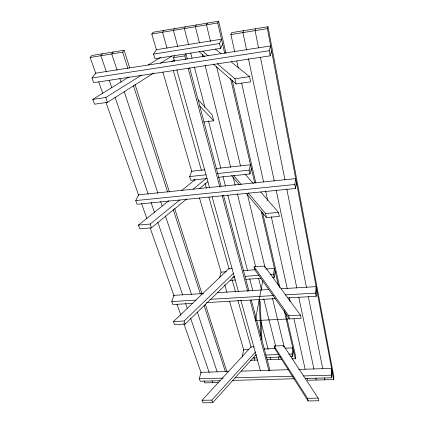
<?xml version="1.0" encoding="UTF-8"?>
<svg xmlns="http://www.w3.org/2000/svg" width="424" height="424" viewBox="0 0 424 424"><rect width="100%" height="100%" fill="white"/><g stroke="black" fill="none" stroke-linecap="round" stroke-linejoin="round"><path stroke-width="0.64" d="M307.161 378.319L307.591 380.259L333.709 379.591L333.858 376.735L267.989 26.707L231.716 32.637L230.884 34.577L234.758 52.025M305.291 378.473L331.727 377.779L332.093 371.032M331.727 377.779L331.229 375.171L331.6 368.43L298.613 369.415M287.758 297.924L316.156 296.291L316.733 289.783M316.156 296.291L315.551 293.122L316.14 286.629L281.229 288.765M292.163 358.868L295.327 358.762L295.618 356.128L285.675 312.891M290.689 356.69L292.666 356.621L292.072 354.072L292.809 347.866L284.944 348.168M292.666 356.621L293.392 350.409M295.56 188.5L294.797 184.509L295.719 178.599L138.494 194.833L135.744 200.578L137.058 204.262L295.56 188.5L296.466 182.564M272.855 277.54L274.169 277.455L275.16 271.493M274.169 277.455L273.454 274.397L274.455 268.445L265.89 269.039M262.71 280.948L255.349 320.592L301.114 318.329L300.425 315.111L264.444 266.034L254.082 266.765L254.851 269.802L289.47 318.906L288.744 315.705L254.082 266.765M220.04 380.71L200.218 381.229L199.333 378.764L200.971 372.325L228.679 371.498M218.387 177.317L249.98 173.941L251.368 168.524M249.98 173.941L249.089 170.135L250.494 164.745L215.885 168.567M219.526 278.006L221.074 272.144L199.466 197.87M270.215 55.836L269.229 50.7L270.639 45.919L95.67 73.177L91.997 78L93.662 82.664L270.215 55.836L271.599 50.997M333.709 379.591L267.374 28.641L267.989 26.707M192.655 303.393L172.844 304.533L171.784 301.565L173.872 295.332L203.509 293.519M255.783 28.705L255.094 30.639L258.598 48.161M207.198 178.515L190.742 180.274L189.655 176.58L191.717 171.238L204.781 169.796M243.694 30.682L242.931 32.616L246.625 50.117M220.634 48.363L219.505 43.545L221.482 39.178L156.361 49.693L153.578 54.087L154.951 58.74L220.634 48.363L222.584 43.948M224.736 53.26L217.74 22.97L218.604 21.2L153.022 32.272L151.813 34.058L156.429 49.931M207.431 23.087L206.504 24.857L210.543 41.6M185.86 59.726L184.832 55.889L185.913 53.88L187.27 58.994M196.354 24.958L195.374 26.733L199.407 42.782M174.54 61.501L173.48 57.675L174.619 55.666M185.383 26.807L184.339 28.588L188.521 44.594M174.502 28.646L173.4 30.427L177.73 46.386M163.717 30.464L162.562 32.251L167.035 48.166M95.861 73.718L90.142 57.479L122.663 52.189L124.094 50.228L129.739 67.888M113.213 52.004L111.729 53.965L117.146 70.299M102.428 53.769L100.886 55.73L106.456 72.016M90.142 57.479L91.743 55.512L124.094 50.228M254.124 346.806L251.008 346.927L202.073 400.293L202.985 402.8L212.753 402.63L256.17 354.485M202.073 400.293L211.868 400.113L255.513 351.915M232.145 268.307L228.971 268.53L173.469 321.54L174.571 324.577L185.203 324.053L234.281 276.342M173.469 321.54L184.133 321L233.439 273.316M168.853 200.722L138.436 225.102L139.803 228.859L151.469 227.815L186.804 198.936M199.095 188.892L207.797 181.779M138.436 225.102L150.144 224.036L179.76 200.001M193.037 189.231L206.313 178.456M181.742 190.392L195.146 179.649M129.129 76.866L92.771 99.386L94.52 104.198L107.479 102.343L153.864 72.976M171.747 61.65L174.545 59.879M92.771 99.386L105.783 97.499L141.494 75.122M160.468 63.24L172.192 55.899M148.146 65.084L160.452 57.463M151.813 34.058L217.74 22.97M230.884 34.577L267.374 28.641M153.578 54.087L219.505 43.545M173.48 57.675L184.832 55.889M91.997 78L269.229 50.7M217.305 63.695L234.923 78.763L249.524 76.649L250.642 81.88L236.099 83.957L213.267 64.093M203.504 122.085L213.701 120.766L212.228 114.952L198.093 99.714M189.655 176.58L205.984 174.81M217.088 173.607L249.089 170.135M135.744 200.578L294.797 184.509M248.31 192.968L265.541 213.553L278.499 212.376L279.358 216.399L266.447 217.554L246.296 193.291M221.074 272.144L226.347 271.779M243.482 270.591L255.343 269.77M232.681 277.126L234.652 276.994M245.173 276.289L258.985 275.367M270.162 274.614L273.454 274.397M230.243 280.344L235.484 279.999M245.978 279.31L261.057 278.319M217.342 292.671L268.715 289.528M171.784 301.565L196.185 300.134M210.034 299.317L273.348 295.602M285.214 294.903L315.551 293.122M206.525 302.593L275.208 298.644M288.744 315.705L300.425 315.111M274.132 346.021L283.661 345.645L318.148 398.136L318.71 400.76L308.105 400.95L274.773 348.555L274.132 346.021L307.511 398.332L308.105 400.95M248.893 349.546L243.646 349.742L242.454 355.847L242.82 357.093M263.966 348.968L275.107 348.544M255.025 355.397L256.345 355.349M265.61 355.021L278.838 354.549M288.765 354.194L292.072 354.072M253.086 357.994L257.039 357.856M266.277 357.538L280.794 357.029M250.43 360.283L257.803 360.034M267.083 359.722L281.441 359.234M241.214 371.122L288.718 369.707M199.333 378.764L223.077 378.118M234.949 377.795L292.979 376.21M303.531 375.924L331.229 375.171M232.596 380.381L294.06 378.764M218.842 382.522L204.686 382.888L204.029 381.012M307.511 398.332L318.148 398.136M215.344 49.052L220.957 53.583M231.16 61.819L249.524 76.649M202.709 51.209L208.242 55.947M204.824 56.752L199.863 52.438L199.566 51.267M199.773 106.037L213.701 120.766M245.077 174.11L253.324 183.55M260.702 191.998L278.499 212.376M233.603 175.393L241.166 184.429M231.605 175.594L239.157 184.694M105.783 97.499L107.479 102.343M150.144 224.036L151.469 227.815M184.133 321L185.203 324.053M211.868 400.113L212.753 402.63M98.718 81.837L102.894 93.704M105.974 102.449L138.733 195.512M141.589 203.631L146.868 218.62M150.165 227.99L174.126 296.069M176.988 304.188L180.942 315.43M183.804 323.549L201.172 372.892M109.238 80.157L111.809 87.673M115.021 97.07L148.209 194.155M150.997 202.296L154.638 212.943M157.85 222.34L182.686 294.993M185.474 303.139L187.185 308.147M190.609 318.17L209.239 372.659M212.027 380.805L212.668 382.681M119.854 78.467L121.105 82.235M124.227 91.653L157.982 193.413M160.691 201.575L162.148 205.974M165.482 216.023L191.526 294.537M197.361 312.128L217.157 371.8M122.663 52.189L127.931 68.566M133.396 85.574L167.623 192.03M173.289 209.668L200.425 294.081M204.071 305.418L225.335 371.562M134.98 84.291L169.462 192.162M174.704 208.566L202.131 294.357M205.354 304.448L226.93 371.949M162.896 72.154L191.892 171.837M194.107 179.458L194.478 180.725M224.773 284.854L226.988 292.475M229.575 301.363L243.795 350.251M173.294 70.448L201.389 170.411M204.972 183.142L206.403 188.235M208.91 197.149L229.13 269.097M232.172 279.92L235.574 292.014M237.896 300.293L251.141 347.404M254.003 357.591L254.718 360.14M176.845 69.796L209.62 187.821M212.101 196.757L238.5 291.818M240.806 300.107L260.469 370.926M188.081 68.047L219.871 187.053M222.097 195.369L247.733 291.341M250.128 300.298L268.927 370.677M189.65 67.951L221.089 186.263M223.469 195.215L248.957 291.145M251.337 300.102L270.03 370.449M190.694 52.915L192.03 58.04M194.372 67.003L204.909 107.336M208.423 120.782L220.798 168.158M222.976 176.485L225.483 186.088M227.826 195.051L247.558 270.602M249.736 278.923L252.746 290.445M260.94 321.821L268.132 349.349M270.141 357.034L270.809 359.594M259.393 299.068L260.124 301.877L261.905 339.884M202.306 54.341L202.953 56.906M205.052 65.254L230.698 167.342M233.121 176.972L235.214 185.32M237.313 193.667L255.698 266.86M258.603 278.42L261.507 289.974M263.765 298.962L275.701 346.477M278.282 356.748L278.928 359.319M283.661 345.645L283.969 346.922M216.6 66.711L240.514 165.874M247.346 194.203L265.048 267.608M272.505 298.517L284.149 346.806M230.545 78.398L254.67 182.808M261.221 211.168L278.494 285.93M284.154 310.421L295.327 358.762M218.604 21.2L226.024 53.466M232.257 80.571L255.852 183.179M262.525 212.217L279.888 287.721M234.923 78.763L236.099 83.957M265.541 213.553L266.447 217.554M236.762 61.072L238.341 68.179M241.638 83.04L263.574 181.896M265.583 190.943L267.735 200.632M271.318 216.786L287.234 288.506M289.242 297.553L290.101 301.432M293.97 318.875L305.158 369.272M248.4 58.544L274.254 181.048M276.167 190.122L296.821 287.997M298.735 297.07L313.914 369.018M315.832 378.091L316.24 380.036M260.416 57.251L284.954 179.914M286.772 189.003L306.51 287.652M308.328 296.742L322.738 368.779M324.556 377.869L324.948 379.814M259.159 299.254L260.882 336.025"/></g></svg>
